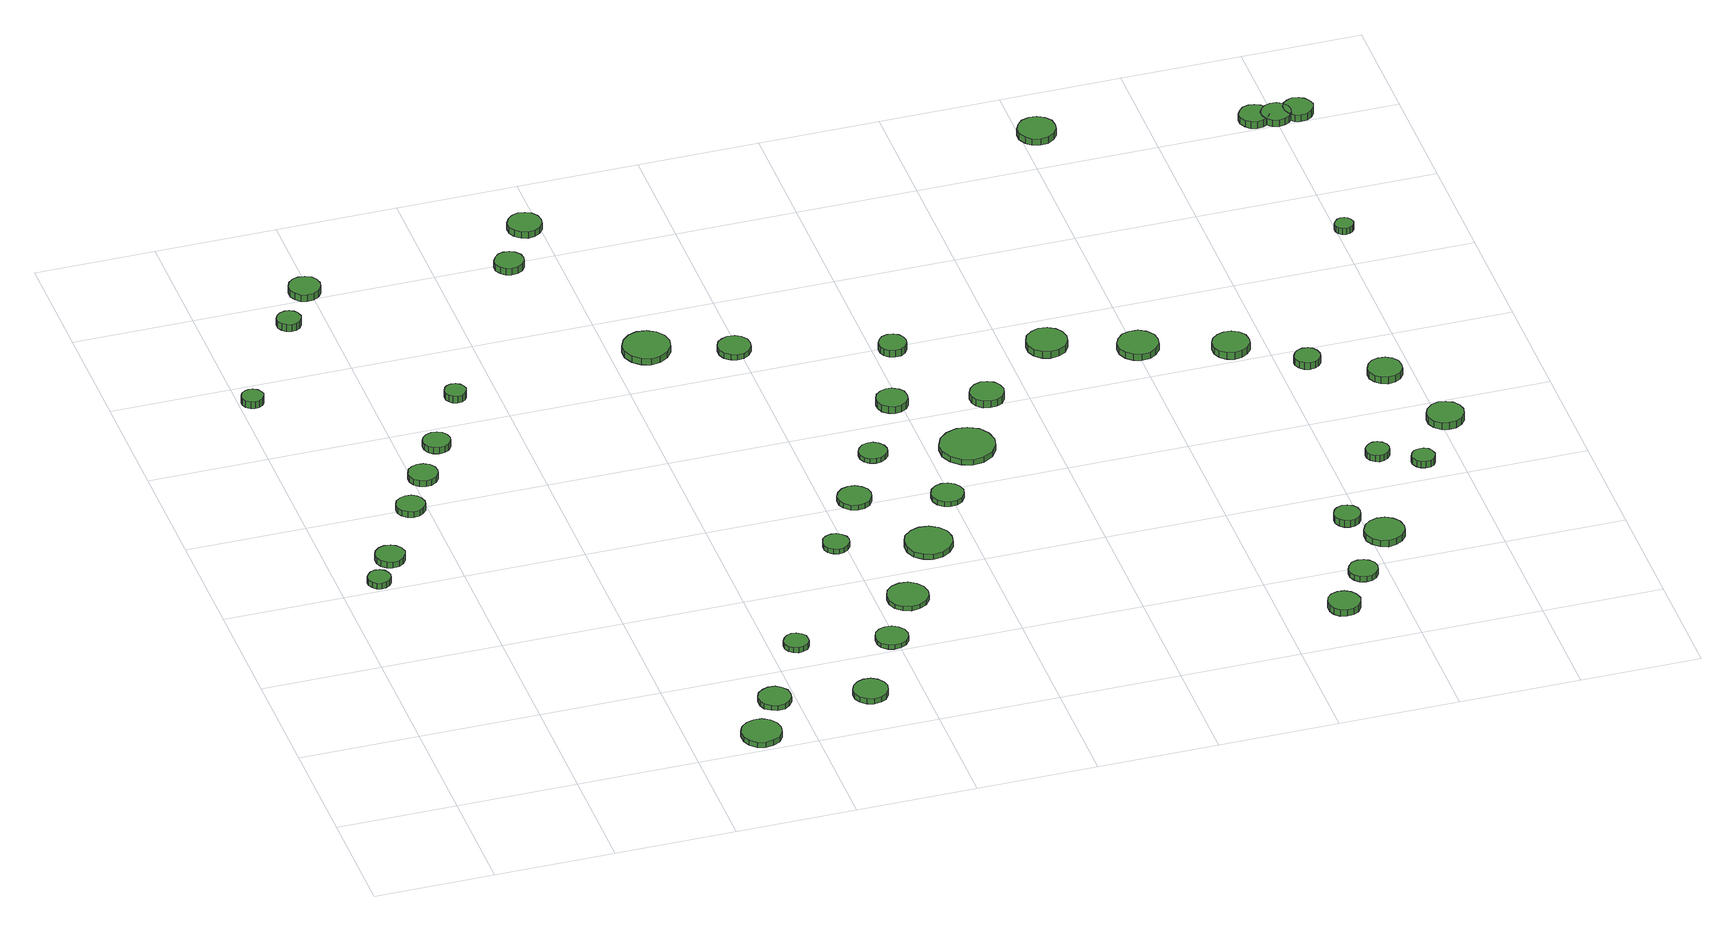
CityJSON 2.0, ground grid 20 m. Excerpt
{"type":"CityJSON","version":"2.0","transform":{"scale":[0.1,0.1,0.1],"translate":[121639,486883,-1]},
"CityObjects":{
"tree1":{"type":"SolitaryVegetationObject","attributes":{"function":"something"},"geometry":[{"type":"MultiSurface","lod":"1","boundaries":[[[0,1,2,3,4,5,6,7,8,9,10,11,12,13,14]],[[15,16,17,18,19,20,21,22,23,24,25,26,27,28,29]],[[0,29,28,1]],[[1,28,27,2]],[[2,27,26,3]],[[3,26,25,4]],[[4,25,24,5]],[[5,24,23,6]],[[6,23,22,7]],[[7,22,21,8]],[[8,21,20,9]],[[9,20,19,10]],[[10,19,18,11]],[[11,18,17,12]],[[12,17,16,13]],[[13,16,15,14]],[[14,15,29,0]]]}]},
"tree2":{"type":"SolitaryVegetationObject","attributes":{"function":"something"},"geometry":[{"type":"MultiSurface","lod":"1","boundaries":[[[30,31,32,33,34,35,36,37,38,39,40,41,42,43,44]],[[45,46,47,48,49,50,51,52,53,54,55,56,57,58,59]],[[30,59,58,31]],[[31,58,57,32]],[[32,57,56,33]],[[33,56,55,34]],[[34,55,54,35]],[[35,54,53,36]],[[36,53,52,37]],[[37,52,51,38]],[[38,51,50,39]],[[39,50,49,40]],[[40,49,48,41]],[[41,48,47,42]],[[42,47,46,43]],[[43,46,45,44]],[[44,45,59,30]]]}]},
"tree3":{"type":"SolitaryVegetationObject","attributes":{"function":"something"},"geometry":[{"type":"MultiSurface","lod":"1","boundaries":[[[60,61,62,63,64,65,66,67,68,69,70,71,72,73,74]],[[75,76,77,78,79,80,81,82,83,84,85,86,87,88,89]],[[60,89,88,61]],[[61,88,87,62]],[[62,87,86,63]],[[63,86,85,64]],[[64,85,84,65]],[[65,84,83,66]],[[66,83,82,67]],[[67,82,81,68]],[[68,81,80,69]],[[69,80,79,70]],[[70,79,78,71]],[[71,78,77,72]],[[72,77,76,73]],[[73,76,75,74]],[[74,75,89,60]]]}]},
"tree4":{"type":"SolitaryVegetationObject","attributes":{"function":"something"},"geometry":[{"type":"MultiSurface","lod":"1","boundaries":[[[90,91,92,93,94,95,96,97,98,99,100,101,102,103,104]],[[105,106,107,108,109,110,111,112,113,114,115,116,117,118,119]],[[90,119,118,91]],[[91,118,117,92]],[[92,117,116,93]],[[93,116,115,94]],[[94,115,114,95]],[[95,114,113,96]],[[96,113,112,97]],[[97,112,111,98]],[[98,111,110,99]],[[99,110,109,100]],[[100,109,108,101]],[[101,108,107,102]],[[102,107,106,103]],[[103,106,105,104]],[[104,105,119,90]]]}]},
"tree5":{"type":"SolitaryVegetationObject","attributes":{"function":"something"},"geometry":[{"type":"MultiSurface","lod":"1","boundaries":[[[120,121,122,123,124,125,126,127,128,129,130,131,132,133,134]],[[135,136,137,138,139,140,141,142,143,144,145,146,147,148,149]],[[120,149,148,121]],[[121,148,147,122]],[[122,147,146,123]],[[123,146,145,124]],[[124,145,144,125]],[[125,144,143,126]],[[126,143,142,127]],[[127,142,141,128]],[[128,141,140,129]],[[129,140,139,130]],[[130,139,138,131]],[[131,138,137,132]],[[132,137,136,133]],[[133,136,135,134]],[[134,135,149,120]]]}]},
"tree6":{"type":"SolitaryVegetationObject","attributes":{"function":"something"},"geometry":[{"type":"MultiSurface","lod":"1","boundaries":[[[150,151,152,153,154,155,156,157,158,159,160,161,162,163,164]],[[165,166,167,168,169,170,171,172,173,174,175,176,177,178,179]],[[150,179,178,151]],[[151,178,177,152]],[[152,177,176,153]],[[153,176,175,154]],[[154,175,174,155]],[[155,174,173,156]],[[156,173,172,157]],[[157,172,171,158]],[[158,171,170,159]],[[159,170,169,160]],[[160,169,168,161]],[[161,168,167,162]],[[162,167,166,163]],[[163,166,165,164]],[[164,165,179,150]]]}]},
"tree7":{"type":"SolitaryVegetationObject","attributes":{"function":"something"},"geometry":[{"type":"MultiSurface","lod":"1","boundaries":[[[180,181,182,183,184,185,186,187,188,189,190,191,192,193,194]],[[195,196,197,198,199,200,201,202,203,204,205,206,207,208,209]],[[180,209,208,181]],[[181,208,207,182]],[[182,207,206,183]],[[183,206,205,184]],[[184,205,204,185]],[[185,204,203,186]],[[186,203,202,187]],[[187,202,201,188]],[[188,201,200,189]],[[189,200,199,190]],[[190,199,198,191]],[[191,198,197,192]],[[192,197,196,193]],[[193,196,195,194]],[[194,195,209,180]]]}]},
"tree8":{"type":"SolitaryVegetationObject","attributes":{"function":"something"},"geometry":[{"type":"MultiSurface","lod":"1","boundaries":[[[210,211,212,213,214,215,216,217,218,219,220,221,222,223,224]],[[225,226,227,228,229,230,231,232,233,234,235,236,237,238,239]],[[210,239,238,211]],[[211,238,237,212]],[[212,237,236,213]],[[213,236,235,214]],[[214,235,234,215]],[[215,234,233,216]],[[216,233,232,217]],[[217,232,231,218]],[[218,231,230,219]],[[219,230,229,220]],[[220,229,228,221]],[[221,228,227,222]],[[222,227,226,223]],[[223,226,225,224]],[[224,225,239,210]]]}]},
"tree9":{"type":"SolitaryVegetationObject","attributes":{"function":"something"},"geometry":[{"type":"MultiSurface","lod":"1","boundaries":[[[240,241,242,243,244,245,246,247,248,249,250,251,252,253,254]],[[255,256,257,258,259,260,261,262,263,264,265,266,267,268,269]],[[240,269,268,241]],[[241,268,267,242]],[[242,267,266,243]],[[243,266,265,244]],[[244,265,264,245]],[[245,264,263,246]],[[246,263,262,247]],[[247,262,261,248]],[[248,261,260,249]],[[249,260,259,250]],[[250,259,258,251]],[[251,258,257,252]],[[252,257,256,253]],[[253,256,255,254]],[[254,255,269,240]]]}]},
"tree10":{"type":"SolitaryVegetationObject","attributes":{"function":"something"},"geometry":[{"type":"MultiSurface","lod":"1","boundaries":[[[270,271,272,273,274,275,276,277,278,279,280,281,282,283,284]],[[285,286,287,288,289,290,291,292,293,294,295,296,297,298,299]],[[270,299,298,271]],[[271,298,297,272]],[[272,297,296,273]],[[273,296,295,274]],[[274,295,294,275]],[[275,294,293,276]],[[276,293,292,277]],[[277,292,291,278]],[[278,291,290,279]],[[279,290,289,280]],[[280,289,288,281]],[[281,288,287,282]],[[282,287,286,283]],[[283,286,285,284]],[[284,285,299,270]]]}]},
"tree11":{"type":"SolitaryVegetationObject","attributes":{"function":"something"},"geometry":[{"type":"MultiSurface","lod":"1","boundaries":[[[300,301,302,303,304,305,306,307,308,309,310,311,312,313,314]],[[315,316,317,318,319,320,321,322,323,324,325,326,327,328,329]],[[300,329,328,301]],[[301,328,327,302]],[[302,327,326,303]],[[303,326,325,304]],[[304,325,324,305]],[[305,324,323,306]],[[306,323,322,307]],[[307,322,321,308]],[[308,321,320,309]],[[309,320,319,310]],[[310,319,318,311]],[[311,318,317,312]],[[312,317,316,313]],[[313,316,315,314]],[[314,315,329,300]]]}]},
"tree12":{"type":"SolitaryVegetationObject","attributes":{"function":"something"},"geometry":[{"type":"MultiSurface","lod":"1","boundaries":[[[330,331,332,333,334,335,336,337,338,339,340,341,342,343,344]],[[345,346,347,348,349,350,351,352,353,354,355,356,357,358,359]],[[330,359,358,331]],[[331,358,357,332]],[[332,357,356,333]],[[333,356,355,334]],[[334,355,354,335]],[[335,354,353,336]],[[336,353,352,337]],[[337,352,351,338]],[[338,351,350,339]],[[339,350,349,340]],[[340,349,348,341]],[[341,348,347,342]],[[342,347,346,343]],[[343,346,345,344]],[[344,345,359,330]]]}]},
"tree13":{"type":"SolitaryVegetationObject","attributes":{"function":"something"},"geometry":[{"type":"MultiSurface","lod":"1","boundaries":[[[360,361,362,363,364,365,366,367,368,369,370,371,372,373,374]],[[375,376,377,378,379,380,381,382,383,384,385,386,387,388,389]],[[360,389,388,361]],[[361,388,387,362]],[[362,387,386,363]],[[363,386,385,364]],[[364,385,384,365]],[[365,384,383,366]],[[366,383,382,367]],[[367,382,381,368]],[[368,381,380,369]],[[369,380,379,370]],[[370,379,378,371]],[[371,378,377,372]],[[372,377,376,373]],[[373,376,375,374]],[[374,375,389,360]]]}]},
"tree14":{"type":"SolitaryVegetationObject","attributes":{"function":"something"},"geometry":[{"type":"MultiSurface","lod":"1","boundaries":[[[390,391,392,393,394,395,396,397,398,399,400,401,402,403,404]],[[405,406,407,408,409,410,411,412,413,414,415,416,417,418,419]],[[390,419,418,391]],[[391,418,417,392]],[[392,417,416,393]],[[393,416,415,394]],[[394,415,414,395]],[[395,414,413,396]],[[396,413,412,397]],[[397,412,411,398]],[[398,411,410,399]],[[399,410,409,400]],[[400,409,408,401]],[[401,408,407,402]],[[402,407,406,403]],[[403,406,405,404]],[[404,405,419,390]]]}]},
"tree15":{"type":"SolitaryVegetationObject","attributes":{"function":"something"},"geometry":[{"type":"MultiSurface","lod":"1","boundaries":[[[420,421,422,423,424,425,426,427,428,429,430,431,432,433,434]],[[435,436,437,438,439,440,441,442,443,444,445,446,447,448,449]],[[420,449,448,421]],[[421,448,447,422]],[[422,447,446,423]],[[423,446,445,424]],[[424,445,444,425]],[[425,444,443,426]],[[426,443,442,427]],[[427,442,441,428]],[[428,441,440,429]],[[429,440,439,430]],[[430,439,438,431]],[[431,438,437,432]],[[432,437,436,433]],[[433,436,435,434]],[[434,435,449,420]]]}]},
"tree16":{"type":"SolitaryVegetationObject","attributes":{"function":"something"},"geometry":[{"type":"MultiSurface","lod":"1","boundaries":[[[450,451,452,453,454,455,456,457,458,459,460,461,462,463,464]],[[465,466,467,468,469,470,471,472,473,474,475,476,477,478,479]],[[450,479,478,451]],[[451,478,477,452]],[[452,477,476,453]],[[453,476,475,454]],[[454,475,474,455]],[[455,474,473,456]],[[456,473,472,457]],[[457,472,471,458]],[[458,471,470,459]],[[459,470,469,460]],[[460,469,468,461]],[[461,468,467,462]],[[462,467,466,463]],[[463,466,465,464]],[[464,465,479,450]]]}]},
"tree17":{"type":"SolitaryVegetationObject","attributes":{"function":"something"},"geometry":[{"type":"MultiSurface","lod":"1","boundaries":[[[480,481,482,483,484,485,486,487,488,489,490,491,492,493,494]],[[495,496,497,498,499,500,501,502,503,504,505,506,507,508,509]],[[480,509,508,481]],[[481,508,507,482]],[[482,507,506,483]],[[483,506,505,484]],[[484,505,504,485]],[[485,504,503,486]],[[486,503,502,487]],[[487,502,501,488]],[[488,501,500,489]],[[489,500,499,490]],[[490,499,498,491]],[[491,498,497,492]],[[492,497,496,493]],[[493,496,495,494]],[[494,495,509,480]]]}]},
"tree18":{"type":"SolitaryVegetationObject","attributes":{"function":"something"},"geometry":[{"type":"MultiSurface","lod":"1","boundaries":[[[510,511,512,513,514,515,516,517,518,519,520,521,522,523,524]],[[525,526,527,528,529,530,531,532,533,534,535,536,537,538,539]],[[510,539,538,511]],[[511,538,537,512]],[[512,537,536,513]],[[513,536,535,514]],[[514,535,534,515]],[[515,534,533,516]],[[516,533,532,517]],[[517,532,531,518]],[[518,531,530,519]],[[519,530,529,520]],[[520,529,528,521]],[[521,528,527,522]],[[522,527,526,523]],[[523,526,525,524]],[[524,525,539,510]]]}]},
"tree19":{"type":"SolitaryVegetationObject","attributes":{"function":"something"},"geometry":[{"type":"MultiSurface","lod":"1","boundaries":[[[540,541,542,543,544,545,546,547,548,549,550,551,552,553,554]],[[555,556,557,558,559,560,561,562,563,564,565,566,567,568,569]],[[540,569,568,541]],[[541,568,567,542]],[[542,567,566,543]],[[543,566,565,544]],[[544,565,564,545]],[[545,564,563,546]],[[546,563,562,547]],[[547,562,561,548]],[[548,561,560,549]],[[549,560,559,550]],[[550,559,558,551]],[[551,558,557,552]],[[552,557,556,553]],[[553,556,555,554]],[[554,555,569,540]]]}]},
"tree20":{"type":"SolitaryVegetationObject","attributes":{"function":"something"},"geometry":[{"type":"MultiSurface","lod":"1","boundaries":[[[570,571,572,573,574,575,576,577,578,579,580,581,582,583,584]],[[585,586,587,588,589,590,591,592,593,594,595,596,597,598,599]],[[570,599,598,571]],[[571,598,597,572]],[[572,597,596,573]],[[573,596,595,574]],[[574,595,594,575]],[[575,594,593,576]],[[576,593,592,577]],[[577,592,591,578]],[[578,591,590,579]],[[579,590,589,580]],[[580,589,588,581]],[[581,588,587,582]],[[582,587,586,583]],[[583,586,585,584]],[[584,585,599,570]]]}]},
"tree21":{"type":"SolitaryVegetationObject","attributes":{"function":"something"},"geometry":[{"type":"MultiSurface","lod":"1","boundaries":[[[600,601,602,603,604,605,606,607,608,609,610,611,612,613,614]],[[615,616,617,618,619,620,621,622,623,624,625,626,627,628,629]],[[600,629,628,601]],[[601,628,627,602]],[[602,627,626,603]],[[603,626,625,604]],[[604,625,624,605]],[[605,624,623,606]],[[606,623,622,607]],[[607,622,621,608]],[[608,621,620,609]],[[609,620,619,610]],[[610,619,618,611]],[[611,618,617,612]],[[612,617,616,613]],[[613,616,615,614]],[[614,615,629,600]]]}]},
"tree22":{"type":"SolitaryVegetationObject","attributes":{"function":"something"},"geometry":[{"type":"MultiSurface","lod":"1","boundaries":[[[630,631,632,633,634,635,636,637,638,639,640,641,642,643,644]],[[645,646,647,648,649,650,651,652,653,654,655,656,657,658,659]],[[630,659,658,631]],[[631,658,657,632]],[[632,657,656,633]],[[633,656,655,634]],[[634,655,654,635]],[[635,654,653,636]],[[636,653,652,637]],[[637,652,651,638]],[[638,651,650,639]],[[639,650,649,640]],[[640,649,648,641]],[[641,648,647,642]],[[642,647,646,643]],[[643,646,645,644]],[[644,645,659,630]]]}]},
"tree23":{"type":"SolitaryVegetationObject","attributes":{"function":"something"},"geometry":[{"type":"MultiSurface","lod":"1","boundaries":[[[660,661,662,663,664,665,666,667,668,669,670,671,672,673,674]],[[675,676,677,678,679,680,681,682,683,684,685,686,687,688,689]],[[660,689,688,661]],[[661,688,687,662]],[[662,687,686,663]],[[663,686,685,664]],[[664,685,684,665]],[[665,684,683,666]],[[666,683,682,667]],[[667,682,681,668]],[[668,681,680,669]],[[669,680,679,670]],[[670,679,678,671]],[[671,678,677,672]],[[672,677,676,673]],[[673,676,675,674]],[[674,675,689,660]]]}]},
"tree24":{"type":"SolitaryVegetationObject","attributes":{"function":"something"},"geometry":[{"type":"MultiSurface","lod":"1","boundaries":[[[690,691,692,693,694,695,696,697,698,699,700,701,702,703,704]],[[705,706,707,708,709,710,711,712,713,714,715,716,717,718,719]],[[690,719,718,691]],[[691,718,717,692]],[[692,717,716,693]],[[693,716,715,694]],[[694,715,714,695]],[[695,714,713,696]],[[696,713,712,697]],[[697,712,711,698]],[[698,711,710,699]],[[699,710,709,700]],[[700,709,708,701]],[[701,708,707,702]],[[702,707,706,703]],[[703,706,705,704]],[[704,705,719,690]]]}]},
"tree25":{"type":"SolitaryVegetationObject","attributes":{"function":"something"},"geometry":[{"type":"MultiSurface","lod":"1","boundaries":[[[720,721,722,723,724,725,726,727,728,729,730,731,732,733,734]],[[735,736,737,738,739,740,741,742,743,744,745,746,747,748,749]],[[720,749,748,721]],[[721,748,747,722]],[[722,747,746,723]],[[723,746,745,724]],[[724,745,744,725]],[[725,744,743,726]],[[726,743,742,727]],[[727,742,741,728]],[[728,741,740,729]],[[729,740,739,730]],[[730,739,738,731]],[[731,738,737,732]],[[732,737,736,733]],[[733,736,735,734]],[[734,735,749,720]]]}]},
"tree26":{"type":"SolitaryVegetationObject","attributes":{"function":"something"},"geometry":[{"type":"MultiSurface","lod":"1","boundaries":[[[750,751,752,753,754,755,756,757,758,759,760,761,762,763,764]],[[765,766,767,768,769,770,771,772,773,774,775,776,777,778,779]],[[750,779,778,751]],[[751,778,777,752]],[[752,777,776,753]],[[753,776,775,754]],[[754,775,774,755]],[[755,774,773,756]],[[756,773,772,757]],[[757,772,771,758]],[[758,771,770,759]],[[759,770,769,760]],[[760,769,768,761]],[[761,768,767,762]],[[762,767,766,763]],[[763,766,765,764]],[[764,765,779,750]]]}]},
"tree27":{"type":"SolitaryVegetationObject","attributes":{"function":"something"},"geometry":[{"type":"MultiSurface","lod":"1","boundaries":[[[780,781,782,783,784,785,786,787,788,789,790,791,792,793,794]],[[795,796,797,798,799,800,801,802,803,804,805,806,807,808,809]],[[780,809,808,781]],[[781,808,807,782]],[[782,807,806,783]],[[783,806,805,784]],[[784,805,804,785]],[[785,804,803,786]],[[786,803,802,787]],[[787,802,801,788]],[[788,801,800,789]],[[789,800,799,790]],[[790,799,798,791]],[[791,798,797,792]],[[792,797,796,793]],[[793,796,795,794]],[[794,795,809,780]]]}]},
"tree28":{"type":"SolitaryVegetationObject","attributes":{"function":"something"},"geometry":[{"type":"MultiSurface","lod":"1","boundaries":[[[810,811,812,813,814,815,816,817,818,819,820,821,822,823,824]],[[825,826,827,828,829,830,831,832,833,834,835,836,837,838,839]],[[810,839,838,811]],[[811,838,837,812]],[[812,837,836,813]],[[813,836,835,814]],[[814,835,834,815]],[[815,834,833,816]],[[816,833,832,817]],[[817,832,831,818]],[[818,831,830,819]],[[819,830,829,820]],[[820,829,828,821]],[[821,828,827,822]],[[822,827,826,823]],[[823,826,825,824]],[[824,825,839,810]]]}]},
"tree29":{"type":"SolitaryVegetationObject","attributes":{"function":"something"},"geometry":[{"type":"MultiSurface","lod":"1","boundaries":[[[840,841,842,843,844,845,846,847,848,849,850,851,852,853,854]],[[855,856,857,858,859,860,861,862,863,864,865,866,867,868,869]],[[840,869,868,841]],[[841,868,867,842]],[[842,867,866,843]],[[843,866,865,844]],[[844,865,864,845]],[[845,864,863,846]],[[846,863,862,847]],[[847,862,861,848]],[[848,861,860,849]],[[849,860,859,850]],[[850,859,858,851]],[[851,858,857,852]],[[852,857,856,853]],[[853,856,855,854]],[[854,855,869,840]]]}]},
"tree30":{"type":"SolitaryVegetationObject","attributes":{"function":"something"},"geometry":[{"type":"MultiSurface","lod":"1","boundaries":[[[870,871,872,873,874,875,876,877,878,879,880,881,882,883,884]],[[885,886,887,888,889,890,891,892,893,894,895,896,897,898,899]],[[870,899,898,871]],[[871,898,897,872]],[[872,897,896,873]],[[873,896,895,874]],[[874,895,894,875]],[[875,894,893,876]],[[876,893,892,877]],[[877,892,891,878]],[[878,891,890,879]],[[879,890,889,880]],[[880,889,888,881]],[[881,888,887,882]],[[882,887,886,883]],[[883,886,885,884]],[[884,885,899,870]]]}]},
"tree31":{"type":"SolitaryVegetationObject","attributes":{"function":"something"},"geometry":[{"type":"MultiSurface","lod":"1","boundaries":[[[900,901,902,903,904,905,906,907,908,909,910,911,912,913,914]],[[915,916,917,918,919,920,921,922,923,924,925,926,927,928,929]],[[900,929,928,901]],[[901,928,927,902]],[[902,927,926,903]],[[903,926,925,904]],[[904,925,924,905]],[[905,924,923,906]],[[906,923,922,907]],[[907,922,921,908]],[[908,921,920,909]],[[909,920,919,910]],[[910,919,918,911]],[[911,918,917,912]],[[912,917,916,913]],[[913,916,915,914]],[[914,915,929,900]]]}]},
"tree32":{"type":"SolitaryVegetationObject","attributes":{"function":"something"},"geometry":[{"type":"MultiSurface","lod":"1","boundaries":[[[930,931,932,933,934,935,936,937,938,939,940,941,942,943,944]],[[945,946,947,948,949,950,951,952,953,954,955,956,957,958,959]],[[930,959,958,931]],[[931,958,957,932]],[[932,957,956,933]],[[933,956,955,934]],[[934,955,954,935]],[[935,954,953,936]],[[936,953,952,937]],[[937,952,951,938]],[[938,951,950,939]],[[939,950,949,940]],[[940,949,948,941]],[[941,948,947,942]],[[942,947,946,943]],[[943,946,945,944]],[[944,945,959,930]]]}]},
"tree33":{"type":"SolitaryVegetationObject","attributes":{"function":"something"},"geometry":[{"type":"MultiSurface","lod":"1","boundaries":[[[960,961,962,963,964,965,966,967,968,969,970,971,972,973,974]],[[975,976,977,978,979,980,981,982,983,984,985,986,987,988,989]],[[960,989,988,961]],[[961,988,987,962]],[[962,987,986,963]],[[963,986,985,964]],[[964,985,984,965]],[[965,984,983,966]],[[966,983,982,967]],[[967,982,981,968]],[[968,981,980,969]],[[969,980,979,970]],[[970,979,978,971]],[[971,978,977,972]],[[972,977,976,973]],[[973,976,975,974]],[[974,975,989,960]]]}]},
"tree34":{"type":"SolitaryVegetationObject","attributes":{"function":"something"},"geometry":[{"type":"MultiSurface","lod":"1","boundaries":[[[990,991,992,993,994,995,996,997,998,999,1000,1001,1002,1003,1004]],[[1005,1006,1007,1008,1009,1010,1011,1012,1013,1014,1015,1016,1017,1018,1019]],[[990,1019,1018,991]],[[991,1018,1017,992]],[[992,1017,1016,993]],[[993,1016,1015,994]],[[994,1015,1014,995]],[[995,1014,1013,996]],[[996,1013,1012,997]],[[997,1012,1011,998]],[[998,1011,1010,999]],[[999,1010,1009,1000]],[[1000,1009,1008,1001]],[[1001,1008,1007,1002]],[[1002,1007,1006,1003]],[[1003,1006,1005,1004]],[[1004,1005,1019,990]]]}]},
"tree35":{"type":"SolitaryVegetationObject","attributes":{"function":"something"},"geometry":[{"type":"MultiSurface","lod":"1","boundaries":[[[1020,1021,1022,1023,1024,1025,1026,1027,1028,1029,1030,1031,1032,1033,1034]],[[1035,1036,1037,1038,1039,1040,1041,1042,1043,1044,1045,1046,1047,1048,1049]],[[1020,1049,1048,1021]],[[1021,1048,1047,1022]],[[1022,1047,1046,1023]],[[1023,1046,1045,1024]],[[1024,1045,1044,1025]],[[1025,1044,1043,1026]],[[1026,1043,1042,1027]],[[1027,1042,1041,1028]],[[1028,1041,1040,1029]],[[1029,1040,1039,1030]],[[1030,1039,1038,1031]],[[1031,1038,1037,1032]],[[1032,1037,1036,1033]],[[1033,1036,1035,1034]],[[1034,1035,1049,1020]]]}]},
"tree36":{"type":"SolitaryVegetationObject","attributes":{"function":"something"},"geometry":[{"type":"MultiSurface","lod":"1","boundaries":[[[1050,1051,1052,1053,1054,1055,1056,1057,1058,1059,1060,1061,1062,1063,1064]],[[1065,1066,1067,1068,1069,1070,1071,1072,1073,1074,1075,1076,1077,1078,1079]],[[1050,1079,1078,1051]],[[1051,1078,1077,1052]],[[1052,1077,1076,1053]],[[1053,1076,1075,1054]],[[1054,1075,1074,1055]],[[1055,1074,1073,1056]],[[1056,1073,1072,1057]],[[1057,1072,1071,1058]],[[1058,1071,1070,1059]],[[1059,1070,1069,1060]],[[1060,1069,1068,1061]],[[1061,1068,1067,1062]],[[1062,1067,1066,1063]],[[1063,1066,1065,1064]],[[1064,1065,1079,1050]]]}]},
"tree37":{"type":"SolitaryVegetationObject","attributes":{"function":"something"},"geometry":[{"type":"MultiSurface","lod":"1","boundaries":[[[1080,1081,1082,1083,1084,1085,1086,1087,1088,1089,1090,1091,1092,1093,1094]],[[1095,1096,1097,1098,1099,1100,1101,1102,1103,1104,1105,1106,1107,1108,1109]],[[1080,1109,1108,1081]],[[1081,1108,1107,1082]],[[1082,1107,1106,1083]],[[1083,1106,1105,1084]],[[1084,1105,1104,1085]],[[1085,1104,1103,1086]],[[1086,1103,1102,1087]],[[1087,1102,1101,1088]],[[1088,1101,1100,1089]],[[1089,1100,1099,1090]],[[1090,1099,1098,1091]],[[1091,1098,1097,1092]],[[1092,1097,1096,1093]],[[1093,1096,1095,1094]],[[1094,1095,1109,1080]]]}]},
"tree38":{"type":"SolitaryVegetationObject","attributes":{"function":"something"},"geometry":[{"type":"MultiSurface","lod":"1","boundaries":[[[1110,1111,1112,1113,1114,1115,1116,1117,1118,1119,1120,1121,1122,1123,1124]],[[1125,1126,1127,1128,1129,1130,1131,1132,1133,1134,1135,1136,1137,1138,1139]],[[1110,1139,1138,1111]],[[1111,1138,1137,1112]],[[1112,1137,1136,1113]],[[1113,1136,1135,1114]],[[1114,1135,1134,1115]],[[1115,1134,1133,1116]],[[1116,1133,1132,1117]],[[1117,1132,1131,1118]],[[1118,1131,1130,1119]],[[1119,1130,1129,1120]],[[1120,1129,1128,1121]],[[1121,1128,1127,1122]],[[1122,1127,1126,1123]],[[1123,1126,1125,1124]],[[1124,1125,1139,1110]]]}]},
"tree39":{"type":"SolitaryVegetationObject","attributes":{"function":"something"},"geometry":[{"type":"MultiSurface","lod":"1","boundaries":[[[1140,1141,1142,1143,1144,1145,1146,1147,1148,1149,1150,1151,1152,1153,1154]],[[1155,1156,1157,1158,1159,1160,1161,1162,1163,1164,1165,1166,1167,1168,1169]],[[1140,1169,1168,1141]],[[1141,1168,1167,1142]],[[1142,1167,1166,1143]],[[1143,1166,1165,1144]],[[1144,1165,1164,1145]],[[1145,1164,1163,1146]],[[1146,1163,1162,1147]],[[1147,1162,1161,1148]],[[1148,1161,1160,1149]],[[1149,1160,1159,1150]],[[1150,1159,1158,1151]],[[1151,1158,1157,1152]],[[1152,1157,1156,1153]],[[1153,1156,1155,1154]],[[1154,1155,1169,1140]]]}]},
"tree40":{"type":"SolitaryVegetationObject","attributes":{"function":"something"},"geometry":[{"type":"MultiSurface","lod":"1","boundaries":[[[1170,1171,1172,1173,1174,1175,1176,1177,1178,1179,1180,1181,1182,1183,1184]],[[1185,1186,1187,1188,1189,1190,1191,1192,1193,1194,1195,1196,1197,1198,1199]],[[1170,1199,1198,1171]],[[1171,1198,1197,1172]],[[1172,1197,1196,1173]],[[1173,1196,1195,1174]],[[1174,1195,1194,1175]],[[1175,1194,1193,1176]],[[1176,1193,1192,1177]],[[1177,1192,1191,1178]],[[1178,1191,1190,1179]],[[1179,1190,1189,1180]],[[1180,1189,1188,1181]],[[1181,1188,1187,1182]],[[1182,1187,1186,1183]],[[1183,1186,1185,1184]],[[1184,1185,1199,1170]]]}]},
"tree41":{"type":"SolitaryVegetationObject","attributes":{"function":"something"},"geometry":[{"type":"MultiSurface","lod":"1","boundaries":[[[1200,1201,1202,1203,1204,1205,1206,1207,1208,1209,1210,1211,1212,1213,1214]],[[1215,1216,1217,1218,1219,1220,1221,1222,1223,1224,1225,1226,1227,1228,1229]],[[1200,1229,1228,1201]],[[1201,1228,1227,1202]],[[1202,1227,1226,1203]],[[1203,1226,1225,1204]],[[1204,1225,1224,1205]],[[1205,1224,1223,1206]],[[1206,1223,1222,1207]],[[1207,1222,1221,1208]],[[1208,1221,1220,1209]],[[1209,1220,1219,1210]],[[1210,1219,1218,1211]],[[1211,1218,1217,1212]],[[1212,1217,1216,1213]],[[1213,1216,1215,1214]],[[1214,1215,1229,1200]]]}]},
"tree42":{"type":"SolitaryVegetationObject","attributes":{"function":"something"},"geometry":[{"type":"MultiSurface","lod":"1","boundaries":[[[1230,1231,1232,1233,1234,1235,1236,1237,1238,1239,1240,1241,1242,1243,1244]],[[1245,1246,1247,1248,1249,1250,1251,1252,1253,1254,1255,1256,1257,1258,1259]],[[1230,1259,1258,1231]],[[1231,1258,1257,1232]],[[1232,1257,1256,1233]],[[1233,1256,1255,1234]],[[1234,1255,1254,1235]],[[1235,1254,1253,1236]],[[1236,1253,1252,1237]],[[1237,1252,1251,1238]],[[1238,1251,1250,1239]],[[1239,1250,1249,1240]],[[1240,1249,1248,1241]],[[1241,1248,1247,1242]],[[1242,1247,1246,1243]],[[1243,1246,1245,1244]],[[1244,1245,1259,1230]]]}]},
"tree43":{"type":"SolitaryVegetationObject","attributes":{"function":"something"},"geometry":[{"type":"MultiSurface","lod":"1","boundaries":[[[1260,1261,1262,1263,1264,1265,1266,1267,1268,1269,1270,1271,1272,1273,1274]],[[1275,1276,1277,1278,1279,1280,1281,1282,1283,1284,1285,1286,1287,1288,1289]],[[1260,1289,1288,1261]],[[1261,1288,1287,1262]],[[1262,1287,1286,1263]],[[1263,1286,1285,1264]],[[1264,1285,1284,1265]],[[1265,1284,1283,1266]],[[1266,1283,1282,1267]],[[1267,1282,1281,1268]],[[1268,1281,1280,1269]],[[1269,1280,1279,1270]],[[1270,1279,1278,1271]],[[1271,1278,1277,1272]],[[1272,1277,1276,1273]],[[1273,1276,1275,1274]],[[1274,1275,1289,1260]]]}]},
"tree44":{"type":"SolitaryVegetationObject","attributes":{"function":"something"},"geometry":[{"type":"MultiSurface","lod":"1","boundaries":[[[1290,1291,1292,1293,1294,1295,1296,1297,1298,1299,1300,1301,1302,1303,1304]],[[1305,1306,1307,1308,1309,1310,1311,1312,1313,1314,1315,1316,1317,1318,1319]],[[1290,1319,1318,1291]],[[1291,1318,1317,1292]],[[1292,1317,1316,1293]],[[1293,1316,1315,1294]],[[1294,1315,1314,1295]],[[1295,1314,1313,1296]],[[1296,1313,1312,1297]],[[1297,1312,1311,1298]],[[1298,1311,1310,1299]],[[1299,1310,1309,1300]],[[1300,1309,1308,1301]],[[1301,1308,1307,1302]],[[1302,1307,1306,1303]],[[1303,1306,1305,1304]],[[1304,1305,1319,1290]]]}]},
"tree45":{"type":"SolitaryVegetationObject","attributes":{"function":"something"},"geometry":[{"type":"MultiSurface","lod":"1","boundaries":[[[1320,1321,1322,1323,1324,1325,1326,1327,1328,1329,1330,1331,1332,1333,1334]],[[1335,1336,1337,1338,1339,1340,1341,1342,1343,1344,1345,1346,1347,1348,1349]],[[1320,1349,1348,1321]],[[1321,1348,1347,1322]],[[1322,1347,1346,1323]],[[1323,1346,1345,1324]],[[1324,1345,1344,1325]],[[1325,1344,1343,1326]],[[1326,1343,1342,1327]],[[1327,1342,1341,1328]],[[1328,1341,1340,1329]],[[1329,1340,1339,1330]],[[1330,1339,1338,1331]],[[1331,1338,1337,1332]],[[1332,1337,1336,1333]],[[1333,1336,1335,1334]],[[1334,1335,1349,1320]]]}]}
},
"vertices":[
[85,623,17],[83,630,17],[79,637,17],[72,641,17],[64,642,17],[56,639,17],[51,634,17],[47,627,17],[47,619,17],[51,612,17],[56,606,17],[64,604,17],[72,605,17],[79,609,17],[83,615,17],[83,615,6],[79,609,6],[72,605,6],[64,604,6],[56,606,6],[51,612,6],[47,619,6],[47,627,6],[51,634,6],[56,639,6],[64,642,6],[72,641,6],[79,637,6],[83,630,6],[85,623,6],
[126,678,17],[123,688,17],[117,696,17],[109,701,17],[98,702,17],[89,699,17],[81,692,17],[77,683,17],[77,673,17],[81,664,17],[89,657,17],[98,654,17],[109,655,17],[117,660,17],[123,668,17],[123,668,6],[117,660,6],[109,655,6],[98,654,6],[89,657,6],[81,664,6],[77,673,6],[77,683,6],[81,692,6],[89,699,6],[98,702,6],[109,701,6],[117,696,6],[123,688,6],[126,678,6],
[41,1156,19],[39,1163,19],[35,1169,19],[28,1173,19],[21,1174,19],[14,1172,19],[8,1167,19],[5,1160,19],[5,1152,19],[8,1145,19],[14,1140,19],[21,1138,19],[28,1139,19],[35,1143,19],[39,1149,19],[39,1149,6],[35,1143,6],[28,1139,6],[21,1138,6],[14,1140,6],[8,1145,6],[5,1152,6],[5,1160,6],[8,1167,6],[14,1172,6],[21,1174,6],[28,1173,6],[35,1169,6],[39,1163,6],[41,1156,6],
[197,800,17],[195,810,17],[189,817,17],[181,822,17],[171,823,17],[162,820,17],[154,814,17],[150,805,17],[150,795,17],[154,786,17],[162,780,17],[171,777,17],[181,778,17],[189,783,17],[195,790,17],[195,790,6],[189,783,6],[181,778,6],[171,777,6],[162,780,6],[154,786,6],[150,795,6],[150,805,6],[154,814,6],[162,820,6],[171,823,6],[181,822,6],[189,817,6],[195,810,6],[197,800,6],
[242,876,17],[240,886,17],[234,894,17],[225,899,17],[215,900,17],[205,897,17],[198,891,17],[194,881,17],[194,871,17],[198,862,17],[205,856,17],[215,852,17],[225,853,17],[234,858,17],[240,867,17],[240,867,6],[234,858,6],[225,853,6],[215,852,6],[205,856,6],[198,862,6],[194,871,6],[194,881,6],[198,891,6],[205,897,6],[215,900,6],[225,899,6],[234,894,6],[240,886,6],[242,876,6],
[550,39,16],[547,52,16],[539,63,16],[527,70,16],[514,71,16],[501,67,16],[490,58,16],[485,46,16],[485,32,16],[490,20,16],[501,10,16],[514,6,16],[527,8,16],[539,14,16],[547,25,16],[547,25,6],[539,14,6],[527,8,6],[514,6,6],[501,10,6],[490,20,6],[485,32,6],[485,46,6],[490,58,6],[501,67,6],[514,71,6],[527,70,6],[539,63,6],[547,52,6],[550,39,6],
[161,1342,20],[159,1350,20],[154,1357,20],[147,1361,20],[139,1362,20],[131,1359,20],[125,1354,20],[121,1346,20],[121,1338,20],[125,1330,20],[131,1325,20],[139,1322,20],[147,1323,20],[154,1327,20],[159,1334,20],[159,1334,7],[154,1327,7],[147,1323,7],[139,1322,7],[131,1325,7],[125,1330,7],[121,1338,7],[121,1346,7],[125,1354,7],[131,1359,7],[139,1362,7],[147,1361,7],[154,1357,7],[159,1350,7],[161,1342,7],
[287,954,18],[285,963,18],[279,971,18],[271,975,18],[262,976,18],[253,973,18],[246,967,18],[242,959,18],[242,949,18],[246,941,18],[253,935,18],[262,932,18],[271,933,18],[279,937,18],[285,945,18],[285,945,6],[279,937,6],[271,933,6],[262,932,6],[253,935,6],[246,941,6],[242,949,6],[242,959,6],[246,967,6],[253,973,6],[262,976,6],[271,975,6],[279,971,6],[285,963,6],[287,954,6],
[592,123,16],[590,134,16],[583,143,16],[574,149,16],[562,150,16],[552,146,16],[543,139,16],[539,129,16],[539,117,16],[543,107,16],[552,100,16],[562,96,16],[574,97,16],[583,103,16],[590,112,16],[590,112,7],[583,103,7],[574,97,7],[562,96,7],[552,100,7],[543,107,7],[539,117,7],[539,129,7],[543,139,7],[552,146,7],[562,150,7],[574,149,7],[583,143,7],[590,134,7],[592,123,7],
[217,1421,19],[215,1431,19],[209,1440,19],[199,1445,19],[188,1446,19],[178,1443,19],[170,1436,19],[166,1426,19],[166,1415,19],[170,1406,19],[178,1398,19],[188,1395,19],[199,1396,19],[209,1401,19],[215,1410,19],[215,1410,6],[209,1401,6],[199,1396,6],[188,1395,6],[178,1398,6],[170,1406,6],[166,1415,6],[166,1426,6],[170,1436,6],[178,1443,6],[188,1446,6],[199,1445,6],[209,1440,6],[215,1431,6],[217,1421,6],
[349,1068,24],[347,1075,24],[343,1081,24],[337,1085,24],[329,1086,24],[322,1084,24],[317,1079,24],[314,1072,24],[314,1064,24],[317,1058,24],[322,1053,24],[329,1050,24],[337,1051,24],[343,1055,24],[347,1061,24],[347,1061,11],[343,1055,11],[337,1051,11],[329,1050,11],[322,1053,11],[317,1058,11],[314,1064,11],[314,1072,11],[317,1079,11],[322,1084,11],[329,1086,11],[337,1085,11],[343,1081,11],[347,1075,11],[349,1068,11],
[663,258,17],[662,267,17],[657,273,17],[649,278,17],[641,279,17],[633,276,17],[627,270,17],[623,263,17],[623,254,17],[627,246,17],[633,241,17],[641,238,17],[649,239,17],[657,243,17],[662,250,17],[662,250,7],[657,243,7],[649,239,7],[641,238,7],[633,241,7],[627,246,7],[623,254,7],[623,263,7],[627,270,7],[633,276,7],[641,279,7],[649,278,7],[657,273,7],[662,267,7],[663,258,7],
[745,98,16],[742,109,16],[735,119,16],[725,125,16],[713,126,16],[702,122,16],[693,114,16],[688,103,16],[688,92,16],[693,81,16],[702,73,16],[713,69,16],[725,71,16],[735,76,16],[742,86,16],[742,86,6],[735,76,6],[725,71,6],[713,69,6],[702,73,6],[693,81,6],[688,92,6],[688,103,6],[693,114,6],[702,122,6],[713,126,6],[725,125,6],[735,119,6],[742,109,6],[745,98,6],
[819,228,15],[817,239,15],[810,248,15],[800,254,15],[789,255,15],[779,252,15],[770,244,15],[766,234,15],[766,223,15],[770,213,15],[779,205,15],[789,202,15],[800,203,15],[810,208,15],[817,217,15],[817,217,7],[810,208,7],[800,203,7],[789,202,7],[779,205,7],[770,213,7],[766,223,7],[766,234,7],[770,244,7],[779,252,7],[789,255,7],[800,254,7],[810,248,7],[817,239,7],[819,228,7],
[807,501,16],[805,510,16],[799,517,16],[792,522,16],[783,523,16],[774,520,16],[767,514,16],[764,505,16],[764,496,16],[767,488,16],[774,482,16],[783,479,16],[792,480,16],[799,485,16],[805,492,16],[805,492,7],[799,485,7],[792,480,7],[783,479,7],[774,482,7],[767,488,7],[764,496,7],[764,505,7],[767,514,7],[774,520,7],[783,523,7],[792,522,7],[799,517,7],[805,510,7],[807,501,7],
[544,1387,22],[542,1397,22],[536,1405,22],[527,1410,22],[517,1411,22],[508,1408,22],[501,1401,22],[496,1392,22],[496,1382,22],[501,1373,22],[508,1367,22],[517,1364,22],[527,1365,22],[536,1370,22],[542,1378,22],[542,1378,9],[536,1370,9],[527,1365,9],[517,1364,9],[508,1367,9],[501,1373,9],[496,1382,9],[496,1392,9],[501,1401,9],[508,1408,9],[517,1411,9],[527,1410,9],[536,1405,9],[542,1397,9],[544,1387,9],
[884,329,15],[881,343,15],[873,354,15],[860,362,15],[846,363,15],[833,359,15],[822,349,15],[817,336,15],[817,322,15],[822,309,15],[833,300,15],[846,295,15],[860,297,15],[873,304,15],[881,315,15],[881,315,7],[873,304,7],[860,297,7],[846,295,7],[833,300,7],[822,309,7],[817,322,7],[817,336,7],[822,349,7],[833,359,7],[846,363,7],[860,362,7],[873,354,7],[881,343,7],[884,329,7],
[698,1105,18],[695,1121,18],[685,1134,18],[671,1142,18],[655,1144,18],[640,1139,18],[628,1128,18],[621,1113,18],[621,1097,18],[628,1082,18],[640,1071,18],[655,1066,18],[671,1068,18],[685,1076,18],[695,1089,18],[695,1089,6],[685,1076,6],[671,1068,6],[655,1066,6],[640,1071,6],[628,1082,6],[621,1097,6],[621,1113,6],[628,1128,6],[640,1139,6],[655,1144,6],[671,1142,6],[685,1134,6],[695,1121,6],[698,1105,6],
[604,1486,17],[602,1497,17],[595,1507,17],[585,1512,17],[574,1514,17],[563,1510,17],[554,1502,17],[549,1492,17],[549,1480,17],[554,1470,17],[563,1462,17],[574,1458,17],[585,1460,17],[595,1465,17],[602,1475,17],[602,1475,5],[595,1465,5],[585,1460,5],[574,1458,5],[563,1462,5],[554,1470,5],[549,1480,5],[549,1492,5],[554,1502,5],[563,1510,5],[574,1514,5],[585,1512,5],[595,1507,5],[602,1497,5],[604,1486,5],
[878,613,16],[876,624,16],[869,633,16],[859,639,16],[848,640,16],[837,637,16],[828,629,16],[823,619,16],[823,607,16],[828,597,16],[837,589,16],[848,585,16],[859,587,16],[869,592,16],[876,602,16],[876,602,7],[869,592,7],[859,587,7],[848,585,7],[837,589,7],[828,597,7],[823,607,7],[823,619,7],[828,629,7],[837,637,7],[848,640,7],[859,639,7],[869,633,7],[876,624,7],[878,613,7],
[964,459,17],[961,475,17],[951,488,17],[937,496,17],[921,498,17],[906,493,17],[893,482,17],[887,467,17],[887,451,17],[893,436,17],[906,425,17],[921,420,17],[937,422,17],[951,430,17],[961,443,17],[961,443,7],[951,430,7],[937,422,7],[921,420,7],[906,425,7],[893,436,7],[887,451,7],[887,467,7],[893,482,7],[906,493,7],[921,498,7],[937,496,7],[951,488,7],[961,475,7],[964,459,7],
[819,1065,16],[817,1076,16],[810,1085,16],[801,1091,16],[789,1092,16],[779,1088,16],[770,1081,16],[766,1071,16],[766,1059,16],[770,1049,16],[779,1042,16],[789,1038,16],[801,1039,16],[810,1045,16],[817,1054,16],[817,1054,6],[810,1045,6],[801,1039,6],[789,1038,6],[779,1042,6],[770,1049,6],[766,1059,6],[766,1071,6],[770,1081,6],[779,1088,6],[789,1092,6],[801,1091,6],[810,1085,6],[817,1076,6],[819,1065,6],
[939,724,15],[937,733,15],[931,741,15],[923,746,15],[914,747,15],[904,744,15],[897,737,15],[893,729,15],[893,719,15],[897,710,15],[904,704,15],[914,701,15],[923,702,15],[931,707,15],[937,714,15],[937,714,6],[931,707,6],[923,702,6],[914,701,6],[904,704,6],[897,710,6],[893,719,6],[893,729,6],[897,737,6],[904,744,6],[914,747,6],[923,746,6],[931,741,6],[937,733,6],[939,724,6],
[1021,579,15],[1018,589,15],[1012,598,15],[1002,604,15],[991,605,15],[981,602,15],[972,594,15],[968,584,15],[968,573,15],[972,563,15],[981,555,15],[991,552,15],[1002,553,15],[1012,559,15],[1018,568,15],[1018,568,6],[1012,559,6],[1002,553,6],[991,552,6],[981,555,6],[972,563,6],[968,573,6],[968,584,6],[972,594,6],[981,602,6],[991,605,6],[1002,604,6],[1012,598,6],[1018,589,6],[1021,579,6],
[1012,849,19],[1010,860,19],[1004,868,19],[994,874,19],[984,875,19],[973,871,19],[965,864,19],[961,854,19],[961,844,19],[965,834,19],[973,827,19],[984,823,19],[994,824,19],[1004,830,19],[1010,838,19],[1010,838,6],[1004,830,6],[994,824,6],[984,823,6],[973,827,6],[965,834,6],[961,844,6],[961,854,6],[965,864,6],[973,871,6],[984,875,6],[994,874,6],[1004,868,6],[1010,860,6],[1012,849,6],
[1109,696,16],[1105,714,16],[1094,730,16],[1077,739,16],[1059,741,16],[1041,735,16],[1027,723,16],[1019,705,16],[1019,687,16],[1027,670,16],[1041,657,16],[1059,651,16],[1077,653,16],[1094,663,16],[1105,678,16],[1105,678,6],[1094,663,6],[1077,653,6],[1059,651,6],[1041,657,6],[1027,670,6],[1019,687,6],[1019,705,6],[1027,723,6],[1041,735,6],[1059,741,6],[1077,739,6],[1094,730,6],[1105,714,6],[1109,696,6],
[1054,990,22],[1052,999,22],[1047,1007,22],[1039,1012,22],[1029,1013,22],[1020,1010,22],[1013,1003,22],[1009,995,22],[1009,985,22],[1013,977,22],[1020,970,22],[1029,967,22],[1039,968,22],[1047,973,22],[1052,981,22],[1052,981,9],[1047,973,9],[1039,968,9],[1029,967,9],[1020,970,9],[1013,977,9],[1009,985,9],[1009,995,9],[1013,1003,9],[1020,1010,9],[1029,1013,9],[1039,1012,9],[1047,1007,9],[1052,999,9],[1054,990,9],
[1162,819,20],[1160,830,20],[1153,840,20],[1143,845,20],[1132,847,20],[1121,843,20],[1112,835,20],[1107,825,20],[1107,813,20],[1112,803,20],[1121,795,20],[1132,792,20],[1143,793,20],[1153,798,20],[1160,808,20],[1160,808,7],[1153,798,7],[1143,793,7],[1132,792,7],[1121,795,7],[1112,803,7],[1107,813,7],[1107,825,7],[1112,835,7],[1121,843,7],[1132,847,7],[1143,845,7],[1153,840,7],[1160,830,7],[1162,819,7],
[1530,103,18],[1527,114,18],[1521,123,18],[1511,129,18],[1500,130,18],[1489,127,18],[1481,119,18],[1477,109,18],[1477,98,18],[1481,88,18],[1489,80,18],[1500,77,18],[1511,78,18],[1521,83,18],[1527,92,18],[1527,92,6],[1521,83,6],[1511,78,6],[1500,77,6],[1489,80,6],[1481,88,6],[1477,98,6],[1477,109,6],[1481,119,6],[1489,127,6],[1500,130,6],[1511,129,6],[1521,123,6],[1527,114,6],[1530,103,6],
[1301,928,19],[1298,942,19],[1290,953,19],[1278,960,19],[1264,962,19],[1251,957,19],[1240,948,19],[1235,935,19],[1235,921,19],[1240,909,19],[1251,899,19],[1264,895,19],[1278,897,19],[1290,903,19],[1298,915,19],[1298,915,6],[1290,903,6],[1278,897,6],[1264,895,6],[1251,899,6],[1240,909,6],[1235,921,6],[1235,935,6],[1240,948,6],[1251,957,6],[1264,962,6],[1278,960,6],[1290,953,6],[1298,942,6],[1301,928,6],
[1583,182,16],[1581,192,16],[1575,200,16],[1567,205,16],[1557,206,16],[1547,203,16],[1540,196,16],[1536,187,16],[1536,177,16],[1540,168,16],[1547,161,16],[1557,158,16],[1567,159,16],[1575,164,16],[1581,172,16],[1581,172,6],[1575,164,6],[1567,159,6],[1557,158,6],[1547,161,6],[1540,168,6],[1536,177,6],[1536,187,6],[1540,196,6],[1547,203,6],[1557,206,6],[1567,205,6],[1575,200,6],[1581,192,6],[1583,182,6],
[1437,881,17],[1435,894,17],[1426,906,17],[1414,913,17],[1400,914,17],[1387,910,17],[1377,900,17],[1371,888,17],[1371,874,17],[1377,861,17],[1387,852,17],[1400,847,17],[1414,849,17],[1426,856,17],[1435,867,17],[1435,867,5],[1426,856,5],[1414,849,5],[1400,847,5],[1387,852,5],[1377,861,5],[1371,874,5],[1371,888,5],[1377,900,5],[1387,910,5],[1400,914,5],[1414,913,5],[1426,906,5],[1435,894,5],[1437,881,5],
[1601,331,19],[1599,340,19],[1594,347,19],[1586,352,19],[1577,353,19],[1568,350,19],[1562,344,19],[1558,336,19],[1558,326,19],[1562,318,19],[1568,312,19],[1577,309,19],[1586,310,19],[1594,315,19],[1599,322,19],[1599,322,6],[1594,315,6],[1586,310,6],[1577,309,6],[1568,312,6],[1562,318,6],[1558,326,6],[1558,336,6],[1562,344,6],[1568,350,6],[1577,353,6],[1586,352,6],[1594,347,6],[1599,340,6],[1601,331,6],
[1656,274,17],[1653,287,17],[1645,298,17],[1633,305,17],[1620,306,17],[1607,302,17],[1597,293,17],[1591,281,17],[1591,267,17],[1597,255,17],[1607,246,17],[1620,241,17],[1633,243,17],[1645,250,17],[1653,261,17],[1653,261,5],[1645,250,5],[1633,243,5],[1620,241,5],[1607,246,5],[1597,255,5],[1591,267,5],[1591,281,5],[1597,293,5],[1607,302,5],[1620,306,5],[1633,305,5],[1645,298,5],[1653,287,5],[1656,274,5],
[1574,835,19],[1572,848,19],[1564,858,19],[1553,864,19],[1541,865,19],[1529,861,19],[1519,853,19],[1514,842,19],[1514,829,19],[1519,817,19],[1529,809,19],[1541,805,19],[1553,807,19],[1564,813,19],[1572,823,19],[1572,823,6],[1564,813,6],[1553,807,6],[1541,805,6],[1529,809,6],[1519,817,6],[1514,829,6],[1514,842,6],[1519,853,6],[1529,861,6],[1541,865,6],[1553,864,6],[1564,858,6],[1572,848,6],[1574,835,6],
[1696,482,22],[1694,490,22],[1689,496,22],[1682,500,22],[1674,501,22],[1667,498,22],[1661,493,22],[1657,486,22],[1657,478,22],[1661,470,22],[1667,465,22],[1674,462,22],[1682,463,22],[1689,467,22],[1694,474,22],[1694,474,10],[1689,467,10],[1682,463,10],[1674,462,10],[1667,465,10],[1661,470,10],[1657,478,10],[1657,486,10],[1661,493,10],[1667,498,10],[1674,501,10],[1682,500,10],[1689,496,10],[1694,490,10],[1696,482,10],
[1456,1486,22],[1454,1499,22],[1446,1509,22],[1435,1516,22],[1422,1517,22],[1409,1513,22],[1400,1504,22],[1394,1492,22],[1394,1479,22],[1400,1467,22],[1409,1459,22],[1422,1455,22],[1435,1456,22],[1446,1463,22],[1454,1473,22],[1454,1473,10],[1446,1463,10],[1435,1456,10],[1422,1455,10],[1409,1459,10],[1400,1467,10],[1394,1479,10],[1394,1492,10],[1400,1504,10],[1409,1513,10],[1422,1517,10],[1435,1516,10],[1446,1509,10],[1454,1499,10],[1456,1486,10],
[1760,444,21],[1758,452,21],[1754,459,21],[1747,463,21],[1739,463,21],[1731,461,21],[1726,456,21],[1722,448,21],[1722,441,21],[1726,433,21],[1731,428,21],[1739,426,21],[1747,426,21],[1754,430,21],[1758,437,21],[1758,437,9],[1754,430,9],[1747,426,9],[1739,426,9],[1731,428,9],[1726,433,9],[1722,441,9],[1722,448,9],[1726,456,9],[1731,461,9],[1739,463,9],[1747,463,9],[1754,459,9],[1758,452,9],[1760,444,9],
[1668,760,22],[1666,769,22],[1661,776,22],[1654,780,22],[1645,781,22],[1636,778,22],[1630,772,22],[1626,764,22],[1626,756,22],[1630,748,22],[1636,742,22],[1645,739,22],[1654,740,22],[1661,744,22],[1666,751,22],[1666,751,9],[1661,744,9],[1654,740,9],[1645,739,9],[1636,742,9],[1630,748,9],[1626,756,9],[1626,764,9],[1630,772,9],[1636,778,9],[1645,781,9],[1654,780,9],[1661,776,9],[1666,769,9],[1668,760,9],
[1779,683,29],[1777,694,29],[1770,703,29],[1760,709,29],[1748,710,29],[1737,707,29],[1729,699,29],[1724,688,29],[1724,677,29],[1729,666,29],[1737,659,29],[1748,655,29],[1760,656,29],[1770,662,29],[1777,671,29],[1777,671,16],[1770,662,16],[1760,656,16],[1748,655,16],[1737,659,16],[1729,666,16],[1724,677,16],[1724,688,16],[1729,699,16],[1737,707,16],[1748,710,16],[1760,709,16],[1770,703,16],[1777,694,16],[1779,683,16],
[1837,539,27],[1834,551,27],[1827,561,27],[1816,567,27],[1804,569,27],[1792,565,27],[1782,556,27],[1777,545,27],[1777,532,27],[1782,521,27],[1792,512,27],[1804,509,27],[1816,510,27],[1827,516,27],[1834,526,27],[1834,526,14],[1827,516,14],[1816,510,14],[1804,509,14],[1792,512,14],[1782,521,14],[1777,532,14],[1777,545,14],[1782,556,14],[1792,565,14],[1804,569,14],[1816,567,14],[1827,561,14],[1834,551,14],[1837,539,14],
[1827,1090,22],[1825,1097,22],[1821,1102,22],[1816,1105,22],[1810,1106,22],[1804,1104,22],[1799,1099,22],[1796,1094,22],[1796,1087,22],[1799,1082,22],[1804,1077,22],[1810,1075,22],[1816,1076,22],[1821,1079,22],[1825,1084,22],[1825,1084,10],[1821,1079,10],[1816,1076,10],[1810,1075,10],[1804,1077,10],[1799,1082,10],[1796,1087,10],[1796,1094,10],[1799,1099,10],[1804,1104,10],[1810,1106,10],[1816,1105,10],[1821,1102,10],[1825,1097,10],[1827,1090,10],
[1789,1418,25],[1787,1428,25],[1781,1436,25],[1772,1441,25],[1762,1442,25],[1752,1439,25],[1745,1432,25],[1740,1423,25],[1740,1413,25],[1745,1403,25],[1752,1397,25],[1762,1393,25],[1772,1395,25],[1781,1400,25],[1787,1408,25],[1787,1408,12],[1781,1400,12],[1772,1395,12],[1762,1393,12],[1752,1397,12],[1745,1403,12],[1740,1413,12],[1740,1423,12],[1745,1432,12],[1752,1439,12],[1762,1442,12],[1772,1441,12],[1781,1436,12],[1787,1428,12],[1789,1418,12],
[1823,1411,26],[1821,1421,26],[1815,1429,26],[1806,1434,26],[1796,1435,26],[1786,1432,26],[1779,1425,26],[1774,1416,26],[1774,1406,26],[1779,1397,26],[1786,1390,26],[1796,1387,26],[1806,1388,26],[1815,1393,26],[1821,1401,26],[1821,1401,13],[1815,1393,13],[1806,1388,13],[1796,1387,13],[1786,1390,13],[1779,1397,13],[1774,1406,13],[1774,1416,13],[1779,1425,13],[1786,1432,13],[1796,1435,13],[1806,1434,13],[1815,1429,13],[1821,1421,13],[1823,1411,13],
[1861,1414,26],[1858,1424,26],[1852,1432,26],[1844,1437,26],[1833,1439,26],[1824,1435,26],[1816,1429,26],[1812,1419,26],[1812,1409,26],[1816,1400,26],[1824,1393,26],[1833,1390,26],[1844,1391,26],[1852,1396,26],[1858,1404,26],[1858,1404,13],[1852,1396,13],[1844,1391,13],[1833,1390,13],[1824,1393,13],[1816,1400,13],[1812,1409,13],[1812,1419,13],[1816,1429,13],[1824,1435,13],[1833,1439,13],[1844,1437,13],[1852,1432,13],[1858,1424,13],[1861,1414,13]
]}
